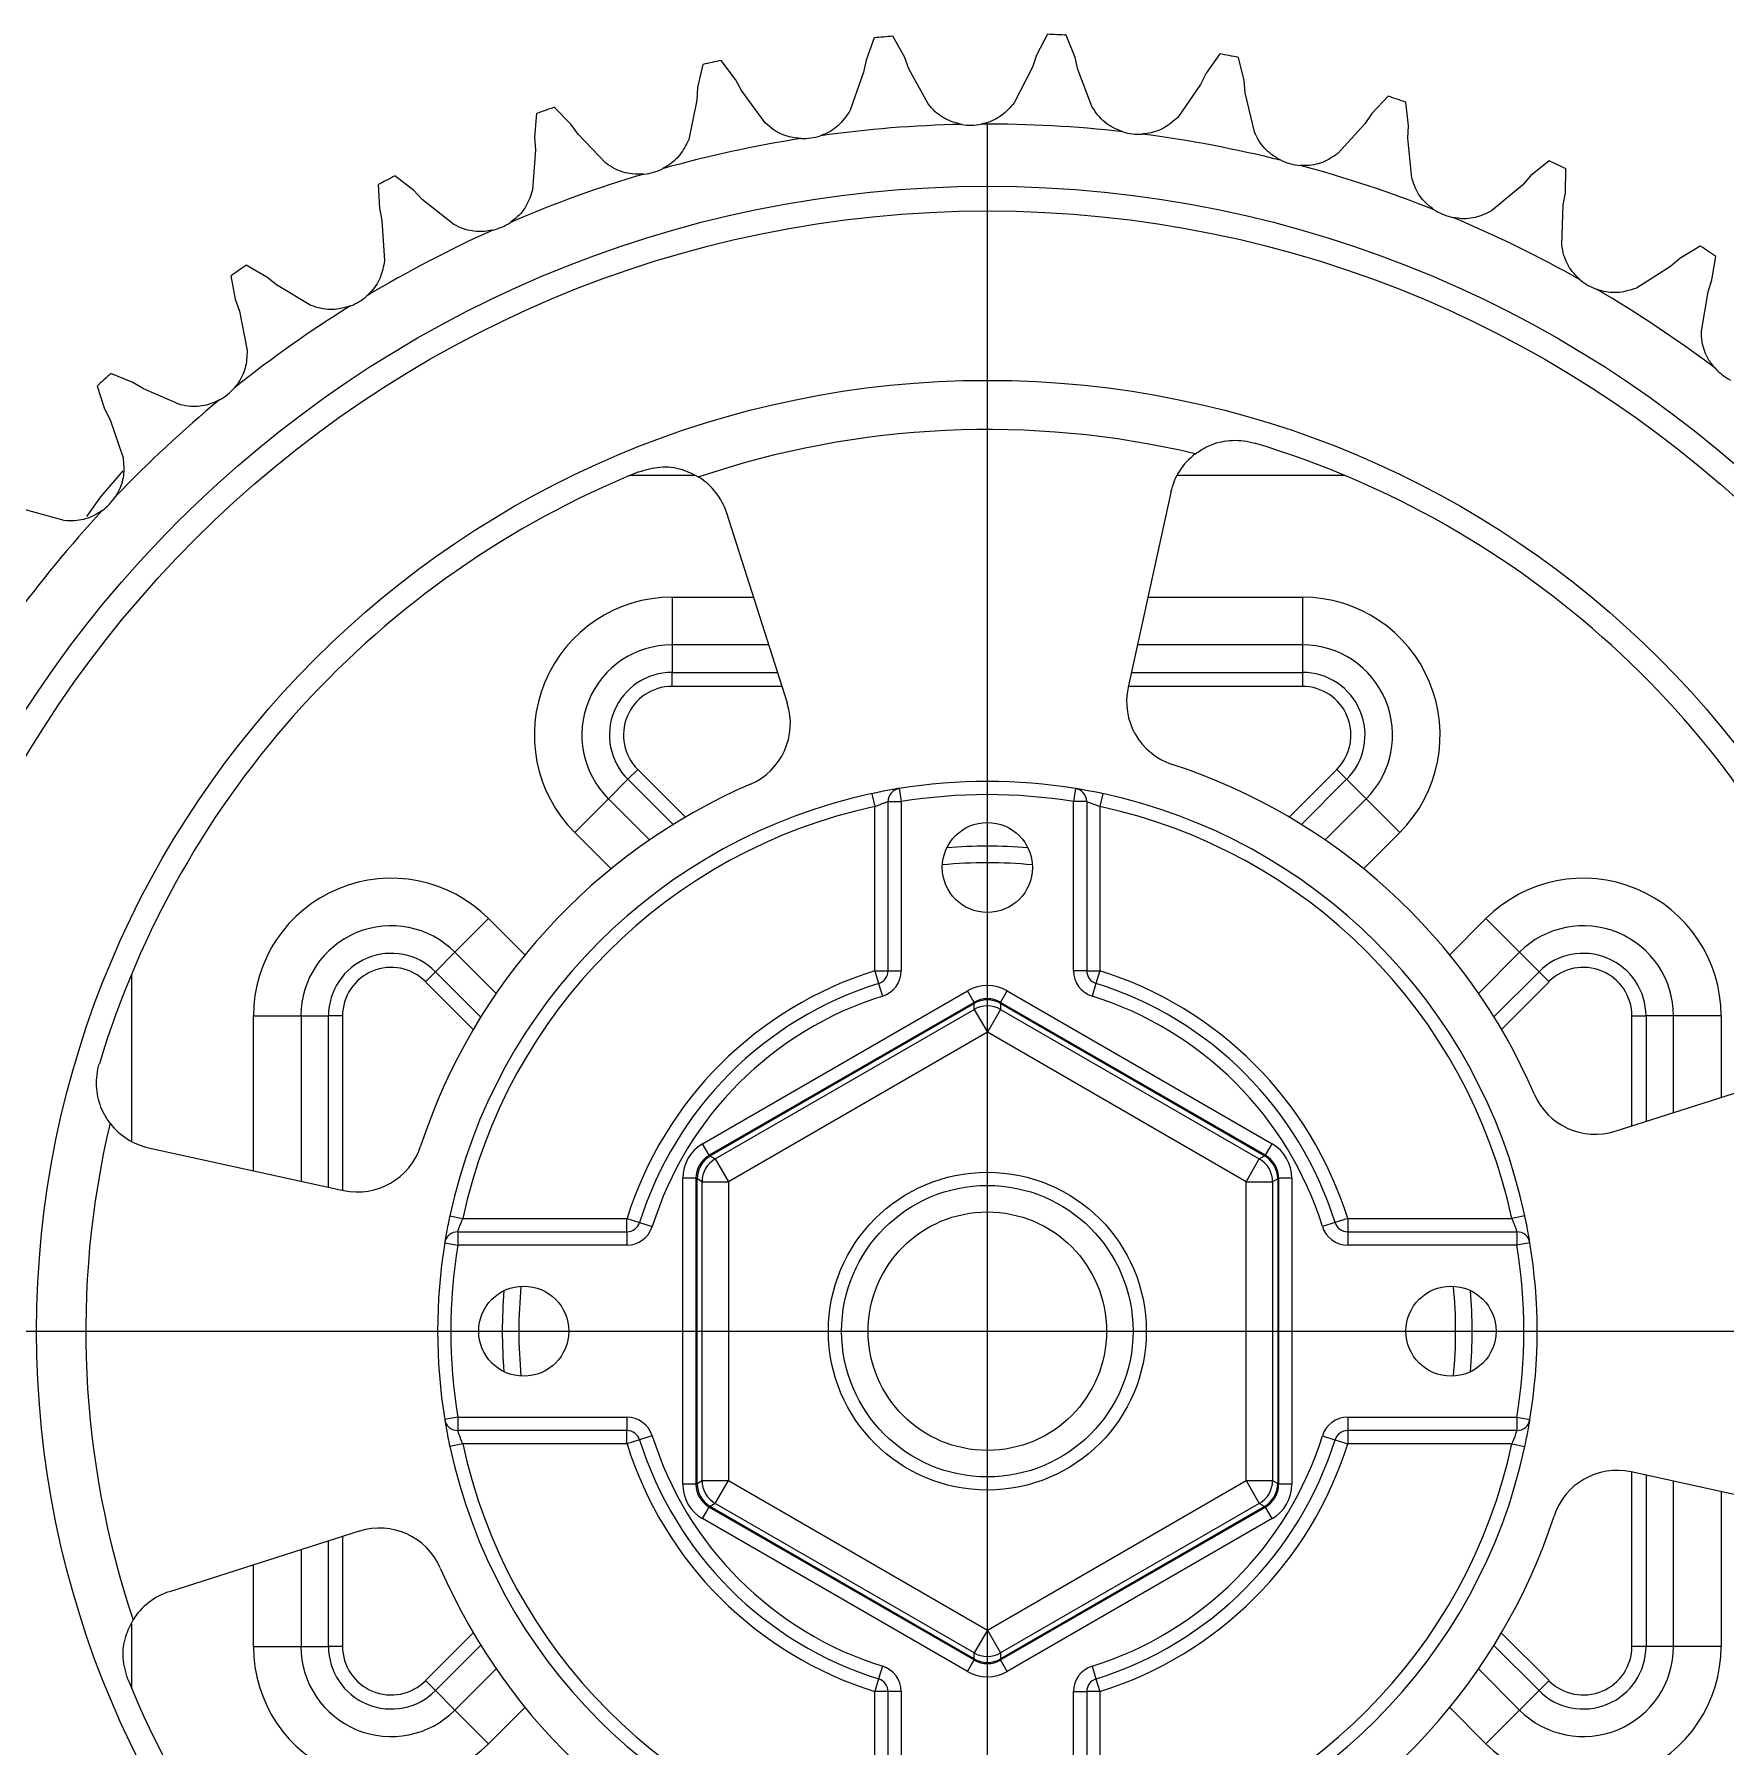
# Model space of a CAD drawing. Header units: millimetres. Extents: x 4754612 to 5801174, y 2368242 to 2777223.
# Drawn here: x 5551765.6 to 5551893.3, y 2415296.5 to 2415425.8 of the extents above; entities that cross this region are included whole.
import ezdxf

# ---------------------------------------------------------------- set-up
doc = ezdxf.new("R2010")
doc.units = ezdxf.units.MM
doc.header["$LTSCALE"] = 1000
for name, color, linetype in [('253', 253, 'Continuous'), ('DOOR', 4, 'Continuous'), ('HAT', 252, 'Continuous')]:
    doc.layers.add(name, color=color, linetype=linetype)

# ---------------------------------------------------------------- blocks, each defined once
blk = doc.blocks.new('방화셔터 기본')
at = {"layer": '253', "linetype": 'Continuous'}
for p, q in [((5542064.07, 8102167.53), (5542063.45, 8102165.85)), ((5542066.36, 8102166.08), (5542065.48, 8102167.64)), ((5542077.16, 8102167.79), (5542076.32, 8102166.21)), ((5542079.24, 8102166.05), (5542078.57, 8102167.72)), ((5542066.69, 8102165.19), (5542066.36, 8102166.08)), ((5542076.32, 8102166.21), (5542076.02, 8102165.32)), ((5542079.44, 8102165.13), (5542079.24, 8102166.05)), ((5542090.17, 8102166.31), (5542089.12, 8102164.86)), ((5542091.99, 8102164.31), (5542091.56, 8102166.05)), ((5542051.13, 8102165.52), (5542050.74, 8102163.77)), ((5542053.6, 8102164.39), (5542052.52, 8102165.82)), ((5542063.27, 8102164.92), (5542062.26, 8102162.06)), ((5542063.45, 8102165.85), (5542063.27, 8102164.92)), ((5542068.14, 8102162.53), (5542066.69, 8102165.19)), ((5542076.02, 8102165.32), (5542074.64, 8102162.62)), ((5542080.53, 8102162.3), (5542079.44, 8102165.13)), ((5542089.12, 8102164.86), (5542088.7, 8102164.01)), ((5542050.74, 8102163.77), (5542050.69, 8102162.83)), ((5542054.04, 8102163.56), (5542053.6, 8102164.39)), ((5542055.83, 8102161.11), (5542054.04, 8102163.56)), ((5542088.7, 8102164.01), (5542086.98, 8102161.52)), ((5542092.07, 8102163.37), (5542091.99, 8102164.31)), ((5542092.77, 8102160.42), (5542092.07, 8102163.37)), ((5542041.17, 8102161.01), (5542039.91, 8102162.29)), ((5542050.69, 8102162.83), (5542050.07, 8102159.86)), ((5542102.86, 8102163.11), (5542101.63, 8102161.81)), ((5542104.4, 8102160.88), (5542104.2, 8102162.67)), ((5542038.58, 8102161.8), (5542038.43, 8102160.02)), ((5542041.72, 8102160.24), (5542041.17, 8102161.01)), ((5542101.1, 8102161.03), (5542099.06, 8102158.79)), ((5542101.63, 8102161.81), (5542101.1, 8102161.03)), ((5542104.36, 8102159.94), (5542104.4, 8102160.88)), ((5542038.43, 8102160.02), (5542038.5, 8102159.08)), ((5542043.82, 8102158.06), (5542041.72, 8102160.24)), ((5542104.66, 8102156.93), (5542104.36, 8102159.94)), ((5542038.5, 8102159.08), (5542038.28, 8102156.05)), ((5542115.01, 8102158.25), (5542113.62, 8102157.12)), ((5542029.31, 8102156.01), (5542027.89, 8102157.1)), ((5542113.62, 8102157.12), (5542113, 8102156.41)), ((5542116.25, 8102155.83), (5542116.29, 8102157.63)), ((5542026.63, 8102156.45), (5542026.72, 8102154.66)), ((5542029.95, 8102155.32), (5542029.31, 8102156.01)), ((5542113, 8102156.41), (5542110.67, 8102154.47)), ((5542116.08, 8102154.91), (5542116.25, 8102155.83)), ((5542026.72, 8102154.66), (5542026.91, 8102153.74)), ((5542032.33, 8102153.44), (5542029.95, 8102155.32)), ((5542115.97, 8102151.88), (5542116.08, 8102154.91)), ((5542026.91, 8102153.74), (5542027.1, 8102150.71)), ((5542126.41, 8102151.81), (5542124.88, 8102150.87)), ((5542124.88, 8102150.87), (5542124.17, 8102150.26)), ((5542127.31, 8102149.25), (5542127.59, 8102151.02)), ((5542015.51, 8102149.55), (5542015.83, 8102147.79)), ((5542018.22, 8102149.47), (5542016.67, 8102150.37)), ((5542018.95, 8102148.88), (5542018.22, 8102149.47)), ((5542124.17, 8102150.26), (5542121.6, 8102148.64)), ((5542127.02, 8102148.35), (5542127.31, 8102149.25)), ((5542021.55, 8102147.33), (5542018.95, 8102148.88)), ((5542126.51, 8102145.37), (5542127.02, 8102148.35)), ((5542015.83, 8102147.79), (5542016.15, 8102146.9)), ((5542016.15, 8102146.9), (5542016.74, 8102143.92)), ((5542008.1, 8102141.51), (5542006.44, 8102142.19)), ((5542008.9, 8102141.02), (5542008.1, 8102141.51)), ((5542005.4, 8102141.23), (5542005.96, 8102139.52)), ((5542011.69, 8102139.83), (5542008.9, 8102141.02)), ((5542005.96, 8102139.52), (5542006.39, 8102138.68)), ((5542006.39, 8102138.68), (5542007.37, 8102135.82)), ((5542050.53, 8102134.5), (5542045.65, 8102134.5)), ((5542099.56, 8102134.5), (5542086.92, 8102134.5)), ((5542086.45, 8102133.21), (5542083.23, 8102118.5)), ((5542002.91, 8102131.09), (5541999.99, 8102131.89)), ((5542057.51, 8102117.3), (5542052.94, 8102131.65)), ((5542048.81, 8102125.3), (5542048.81, 8102121.7)), ((5542048.81, 8102125.3), (5542054.96, 8102125.3)), ((5542084.72, 8102125.3), (5542096.39, 8102125.3)), ((5542096.39, 8102125.3), (5542096.39, 8102121.7)), ((5542048.81, 8102121.7), (5542048.81, 8102119.63)), ((5542056.1, 8102121.7), (5542048.81, 8102121.7)), ((5542096.39, 8102121.7), (5542083.93, 8102121.7)), ((5542096.39, 8102121.7), (5542096.39, 8102119.63)), ((5542048.81, 8102118.57), (5542048.81, 8102119.63)), ((5542048.81, 8102119.63), (5542056.77, 8102119.63)), ((5542083.48, 8102119.63), (5542096.39, 8102119.63)), ((5542096.39, 8102119.63), (5542096.39, 8102118.57)), ((5542057.1, 8102118.57), (5542048.81, 8102118.57)), ((5542096.39, 8102118.57), (5542083.25, 8102118.57)), ((5542046.22, 8102112.3), (5542045.47, 8102111.56)), ((5542046.22, 8102112.3), (5542049.82, 8102108.7)), ((5542095.39, 8102108.71), (5542098.98, 8102112.3)), ((5542099.73, 8102111.56), (5542098.98, 8102112.3)), ((5542044, 8102110.09), (5542045.47, 8102111.56)), ((5542048.89, 8102108.14), (5542045.47, 8102111.56)), ((5542063.9, 8102110.47), (5542064.11, 8102109.5)), ((5542065.95, 8102110.86), (5542066.11, 8102109.87)), ((5542079.27, 8102110.86), (5542079.11, 8102109.87)), ((5542081.32, 8102110.47), (5542081.11, 8102109.5)), ((5542099.73, 8102111.56), (5542096.32, 8102108.14)), ((5542101.2, 8102110.09), (5542099.73, 8102111.56)), ((5542041.46, 8102107.55), (5542044, 8102110.09)), ((5542044, 8102110.09), (5542047.11, 8102106.98)), ((5542064.11, 8102097.1), (5542064.11, 8102109.5)), ((5542065.11, 8102109.87), (5542066.11, 8102109.87)), ((5542065.11, 8102097.1), (5542065.11, 8102109.87)), ((5542066.11, 8102109.87), (5542066.11, 8102097.1)), ((5542080.11, 8102109.87), (5542079.11, 8102109.87)), ((5542079.11, 8102097.1), (5542079.11, 8102109.87)), ((5542080.11, 8102109.87), (5542080.11, 8102097.1)), ((5542081.11, 8102109.5), (5542081.11, 8102097.1)), ((5542098.1, 8102106.98), (5542101.2, 8102110.09)), ((5542101.2, 8102110.09), (5542103.74, 8102107.55)), ((5542044.2, 8102104.8), (5542041.46, 8102107.55)), ((5542103.74, 8102107.55), (5542101, 8102104.81)), ((5542034.95, 8102101.04), (5542032.41, 8102098.5)), ((5542034.95, 8102101.04), (5542037.7, 8102098.3)), ((5542107.51, 8102098.3), (5542110.25, 8102101.04)), ((5542110.25, 8102101.04), (5542112.79, 8102098.5)), ((5542032.41, 8102098.5), (5542030.94, 8102097.03)), ((5542035.52, 8102095.39), (5542032.41, 8102098.5)), ((5542112.79, 8102098.5), (5542109.69, 8102095.39)), ((5542112.79, 8102098.5), (5542114.26, 8102097.03)), ((5542008, 8102096.84), (5542008, 8102084.22)), ((5542030.94, 8102097.03), (5542030.2, 8102096.28)), ((5542033.8, 8102092.68), (5542030.2, 8102096.28)), ((5542030.94, 8102097.03), (5542034.36, 8102093.61)), ((5542064.11, 8102097.1), (5542065.11, 8102097.1)), ((5542064.11, 8102097.1), (5542064.4, 8102096.15)), ((5542065.11, 8102097.1), (5542066.11, 8102097.1)), ((5542080.11, 8102097.1), (5542079.11, 8102097.1)), ((5542080.11, 8102097.1), (5542081.11, 8102097.1)), ((5542081.11, 8102097.1), (5542080.81, 8102096.15)), ((5542110.85, 8102093.62), (5542114.26, 8102097.03)), ((5542115.01, 8102096.28), (5542111.41, 8102092.68)), ((5542115.01, 8102096.28), (5542114.26, 8102097.03)), ((5542051.11, 8102084.04), (5542071.11, 8102095.59)), ((5542064.4, 8102096.15), (5542064.7, 8102095.19)), ((5542071.61, 8102094.72), (5542071.11, 8102095.59)), ((5542073.61, 8102094.72), (5542074.11, 8102095.59)), ((5542074.11, 8102095.59), (5542094.1, 8102084.04)), ((5542080.81, 8102096.15), (5542080.51, 8102095.19)), ((5542017.2, 8102093.69), (5542020.8, 8102093.69)), ((5542017.2, 8102082.01), (5542017.2, 8102093.69)), ((5542020.8, 8102093.69), (5542022.88, 8102093.69)), ((5542020.8, 8102093.69), (5542020.8, 8102081.23)), ((5542023.93, 8102093.69), (5542022.88, 8102093.69)), ((5542022.88, 8102080.77), (5542022.88, 8102093.69)), ((5542023.93, 8102093.69), (5542023.93, 8102080.54)), ((5542071.61, 8102094.72), (5542051.61, 8102083.18)), ((5542051.69, 8102083.13), (5542071.61, 8102094.63)), ((5542052.07, 8102082.91), (5542071.61, 8102094.19)), ((5542071.61, 8102094.63), (5542071.61, 8102094.72)), ((5542071.61, 8102094.19), (5542071.61, 8102094.63)), ((5542071.61, 8102094.19), (5542072.61, 8102092.46)), ((5542073.61, 8102094.19), (5542072.61, 8102092.46)), ((5542073.61, 8102094.72), (5542073.61, 8102094.63)), ((5542093.6, 8102083.18), (5542073.61, 8102094.72)), ((5542073.61, 8102094.63), (5542073.61, 8102094.19)), ((5542073.61, 8102094.63), (5542093.53, 8102083.13)), ((5542073.61, 8102094.19), (5542093.14, 8102082.91)), ((5542121.27, 8102093.69), (5542122.33, 8102093.69)), ((5542121.27, 8102085.4), (5542121.27, 8102093.69)), ((5542124.41, 8102093.69), (5542122.33, 8102093.69)), ((5542122.33, 8102093.69), (5542122.33, 8102085.74)), ((5542128, 8102093.69), (5542124.41, 8102093.69)), ((5542124.41, 8102086.4), (5542124.41, 8102093.69)), ((5542128, 8102093.69), (5542128, 8102087.54)), ((5542072.61, 8102092.46), (5542053.07, 8102081.18)), ((5542092.14, 8102081.18), (5542072.61, 8102092.46)), ((5542120.01, 8102085), (5542134.36, 8102089.57)), ((5542009.29, 8102083.74), (5542024, 8102080.52)), ((5542051.61, 8102083.18), (5542051.11, 8102084.04)), ((5542093.6, 8102083.18), (5542094.1, 8102084.04)), ((5542051.61, 8102083.18), (5542051.69, 8102083.13)), ((5542051.69, 8102083.13), (5542052.07, 8102082.91)), ((5542052.07, 8102082.91), (5542053.07, 8102081.18)), ((5542092.14, 8102081.18), (5542093.14, 8102082.91)), ((5542093.14, 8102082.91), (5542093.53, 8102083.13)), ((5542093.53, 8102083.13), (5542093.6, 8102083.18)), ((5542049.61, 8102058.35), (5542049.61, 8102081.45)), ((5542050.61, 8102081.45), (5542049.61, 8102081.45)), ((5542050.7, 8102081.39), (5542050.61, 8102081.45)), ((5542050.61, 8102081.45), (5542050.61, 8102058.35)), ((5542051.07, 8102081.18), (5542050.7, 8102081.39)), ((5542050.7, 8102058.4), (5542050.7, 8102081.39)), ((5542051.07, 8102081.18), (5542053.07, 8102081.18)), ((5542051.07, 8102058.62), (5542051.07, 8102081.18)), ((5542053.07, 8102081.18), (5542053.07, 8102058.62)), ((5542092.14, 8102058.62), (5542092.14, 8102081.18)), ((5542092.14, 8102081.18), (5542094.14, 8102081.18)), ((5542094.53, 8102081.4), (5542094.14, 8102081.18)), ((5542094.14, 8102081.18), (5542094.14, 8102058.62)), ((5542094.6, 8102081.45), (5542094.53, 8102081.4)), ((5542094.53, 8102081.4), (5542094.53, 8102058.4)), ((5542094.6, 8102058.35), (5542094.6, 8102081.45)), ((5542095.6, 8102081.45), (5542094.6, 8102081.45)), ((5542095.6, 8102081.45), (5542095.6, 8102058.35)), ((5542032.03, 8102078.61), (5542033.01, 8102078.4)), ((5542033.01, 8102078.4), (5542045.4, 8102078.4)), ((5542045.4, 8102077.4), (5542045.4, 8102078.4)), ((5542045.4, 8102078.4), (5542046.36, 8102078.1)), ((5542046.36, 8102078.1), (5542047.31, 8102077.8)), ((5542098.85, 8102078.1), (5542097.9, 8102077.8)), ((5542099.81, 8102078.4), (5542098.85, 8102078.1)), ((5542099.81, 8102078.4), (5542112.2, 8102078.4)), ((5542099.81, 8102078.4), (5542099.81, 8102077.4)), ((5542113.18, 8102078.61), (5542112.2, 8102078.4)), ((5542032.63, 8102077.4), (5542032.63, 8102076.4)), ((5542032.63, 8102077.4), (5542045.4, 8102077.4)), ((5542045.4, 8102077.4), (5542045.4, 8102076.4)), ((5542099.81, 8102077.4), (5542099.81, 8102076.4)), ((5542099.81, 8102077.4), (5542112.58, 8102077.4)), ((5542112.58, 8102077.4), (5542112.58, 8102076.4)), ((5542031.64, 8102076.56), (5542032.63, 8102076.4)), ((5542045.4, 8102076.4), (5542032.63, 8102076.4)), ((5542112.58, 8102076.4), (5542099.81, 8102076.4)), ((5542113.57, 8102076.56), (5542112.58, 8102076.4)), ((5542032.63, 8102063.4), (5542031.64, 8102063.24)), ((5542032.63, 8102063.4), (5542032.63, 8102062.4)), ((5542032.63, 8102063.4), (5542045.4, 8102063.4)), ((5542045.4, 8102063.4), (5542045.4, 8102062.4)), ((5542099.81, 8102063.4), (5542112.58, 8102063.4)), ((5542099.81, 8102063.4), (5542099.81, 8102062.4)), ((5542112.58, 8102063.4), (5542113.57, 8102063.24)), ((5542112.58, 8102063.4), (5542112.58, 8102062.4)), ((5542033.01, 8102061.4), (5542032.03, 8102061.19)), ((5542045.4, 8102062.4), (5542032.63, 8102062.4)), ((5542045.4, 8102061.4), (5542033.01, 8102061.4)), ((5542045.4, 8102061.4), (5542045.4, 8102062.4)), ((5542046.36, 8102061.7), (5542045.4, 8102061.4)), ((5542047.31, 8102062), (5542046.36, 8102061.7)), ((5542097.9, 8102062), (5542098.85, 8102061.7)), ((5542098.85, 8102061.7), (5542099.81, 8102061.4)), ((5542112.58, 8102062.4), (5542099.81, 8102062.4)), ((5542099.81, 8102062.4), (5542099.81, 8102061.4)), ((5542112.2, 8102061.4), (5542099.81, 8102061.4)), ((5542112.2, 8102061.4), (5542113.18, 8102061.19)), ((5542135.92, 8102056.06), (5542121.21, 8102059.27)), ((5542121.27, 8102046.11), (5542121.27, 8102059.26)), ((5542122.33, 8102059.03), (5542122.33, 8102046.11)), ((5542050.61, 8102058.35), (5542049.61, 8102058.35)), ((5542050.61, 8102058.35), (5542050.7, 8102058.4)), ((5542050.7, 8102058.4), (5542051.07, 8102058.62)), ((5542051.07, 8102058.62), (5542053.07, 8102058.62)), ((5542052.07, 8102056.89), (5542053.07, 8102058.62)), ((5542053.07, 8102058.62), (5542072.61, 8102047.34)), ((5542072.61, 8102047.34), (5542092.14, 8102058.62)), ((5542092.14, 8102058.62), (5542094.14, 8102058.62)), ((5542092.14, 8102058.62), (5542093.14, 8102056.89)), ((5542094.14, 8102058.62), (5542094.53, 8102058.4)), ((5542094.53, 8102058.4), (5542094.6, 8102058.35)), ((5542095.6, 8102058.35), (5542094.6, 8102058.35)), ((5542124.41, 8102046.11), (5542124.41, 8102058.57)), ((5542128, 8102057.79), (5542128, 8102046.11)), ((5542051.11, 8102055.76), (5542051.61, 8102056.62)), ((5542051.69, 8102056.67), (5542051.61, 8102056.62)), ((5542051.61, 8102056.62), (5542071.61, 8102045.08)), ((5542052.07, 8102056.89), (5542051.69, 8102056.67)), ((5542071.61, 8102045.17), (5542051.69, 8102056.67)), ((5542071.61, 8102045.61), (5542052.07, 8102056.89)), ((5542093.14, 8102056.89), (5542073.61, 8102045.61)), ((5542093.53, 8102056.66), (5542073.61, 8102045.17)), ((5542073.61, 8102045.08), (5542093.6, 8102056.62)), ((5542093.53, 8102056.66), (5542093.14, 8102056.89)), ((5542093.6, 8102056.62), (5542093.53, 8102056.66)), ((5542094.1, 8102055.76), (5542093.6, 8102056.62)), ((5542025.2, 8102054.8), (5542010.86, 8102050.23)), ((5542071.11, 8102044.21), (5542051.11, 8102055.76)), ((5542094.1, 8102055.76), (5542074.11, 8102044.21)), ((5542022.88, 8102046.11), (5542022.88, 8102054.06)), ((5542023.93, 8102054.4), (5542023.93, 8102046.11)), ((5542017.2, 8102046.11), (5542017.2, 8102052.25)), ((5542020.8, 8102053.4), (5542020.8, 8102046.11)), ((5542008, 8102047.82), (5542008, 8102042.95)), ((5542030.2, 8102043.52), (5542033.8, 8102047.12)), ((5542072.61, 8102047.34), (5542071.61, 8102045.61)), ((5542072.61, 8102047.34), (5542073.61, 8102045.61)), ((5542111.41, 8102047.11), (5542115.01, 8102043.52)), ((5542017.2, 8102046.11), (5542020.8, 8102046.11)), ((5542020.8, 8102046.11), (5542022.88, 8102046.11)), ((5542023.93, 8102046.11), (5542022.88, 8102046.11)), ((5542034.36, 8102046.19), (5542030.94, 8102042.77)), ((5542114.26, 8102042.77), (5542110.85, 8102046.18)), ((5542122.33, 8102046.11), (5542121.27, 8102046.11)), ((5542124.41, 8102046.11), (5542122.33, 8102046.11)), ((5542128, 8102046.11), (5542124.41, 8102046.11)), ((5542064.7, 8102044.61), (5542064.4, 8102043.65)), ((5542071.11, 8102044.21), (5542071.61, 8102045.08)), ((5542071.61, 8102045.17), (5542071.61, 8102045.61)), ((5542071.61, 8102045.08), (5542071.61, 8102045.17)), ((5542073.61, 8102045.61), (5542073.61, 8102045.17)), ((5542073.61, 8102045.17), (5542073.61, 8102045.08)), ((5542074.11, 8102044.21), (5542073.61, 8102045.08)), ((5542080.51, 8102044.61), (5542080.81, 8102043.65)), ((5542030.94, 8102042.77), (5542030.2, 8102043.52)), ((5542032.41, 8102041.3), (5542035.52, 8102044.41)), ((5542064.4, 8102043.65), (5542064.11, 8102042.7)), ((5542080.81, 8102043.65), (5542081.11, 8102042.7)), ((5542109.69, 8102044.4), (5542112.79, 8102041.3)), ((5542114.26, 8102042.77), (5542115.01, 8102043.52)), ((5542032.41, 8102041.3), (5542030.94, 8102042.77)), ((5542064.11, 8102030.3), (5542064.11, 8102042.7)), ((5542065.11, 8102042.7), (5542064.11, 8102042.7)), ((5542066.11, 8102042.7), (5542065.11, 8102042.7)), ((5542065.11, 8102029.92), (5542065.11, 8102042.7)), ((5542066.11, 8102042.7), (5542066.11, 8102029.92)), ((5542079.11, 8102029.92), (5542079.11, 8102042.7)), ((5542079.11, 8102042.7), (5542080.11, 8102042.7)), ((5542080.11, 8102042.7), (5542080.11, 8102029.92)), ((5542081.11, 8102042.7), (5542080.11, 8102042.7)), ((5542081.11, 8102042.7), (5542081.11, 8102030.3)), ((5542112.79, 8102041.3), (5542114.26, 8102042.77)), ((5542032.41, 8102041.3), (5542034.95, 8102038.76)), ((5542037.7, 8102041.5), (5542034.95, 8102038.76)), ((5542110.25, 8102038.76), (5542107.51, 8102041.5)), ((5542112.79, 8102041.3), (5542110.25, 8102038.76))]:
    blk.add_line(p, q, dxfattribs=at)
at = {"layer": '253', "lineweight": 18}
for p, q in [((5542072.61, 8101978.79), (5542072.61, 8102161.01)), ((5541981.5, 8102069.9), (5542356.9, 8102069.9))]:
    blk.add_line(p, q, dxfattribs=at)
at = {"layer": '253', "linetype": 'Continuous', "flags": 128}
blk.add_lwpolyline([(5542004.63, 8102131.39), (5542005.68, 8102132.88), (5542007.37, 8102134.83)], dxfattribs=at)
at = {"layer": '253', "linetype": 'Continuous'}
for centre, radius in [((5542072.61, 8102069.9), 86.42), ((5542072.61, 8102069.9), 84.56), ((5542072.61, 8102104.9), 3.4), ((5542072.61, 8102069.9), 12), ((5542072.61, 8102069.9), 11), ((5542072.61, 8102069.9), 9), ((5542037.61, 8102069.9), 3.4), ((5542107.61, 8102069.9), 3.4)]:
    blk.add_circle(centre, radius, dxfattribs=at)
at = {"layer": '253'}
blk.add_circle((5542072.61, 8102069.9), 71.77, dxfattribs=at)
at = {"layer": '253', "linetype": 'Continuous'}
for centre, radius, start, end in [((5542072.61, 8102069.9), 98, 94.1685, 94.9971), ((5542072.61, 8102069.9), 98, 86.509, 87.3376), ((5542072.61, 8102069.9), 98, 78.8494, 79.678), ((5542072.61, 8102069.9), 98, 101.8281, 102.6567), ((5542072.61, 8102069.9), 98, 109.4877, 110.3163), ((5542072.61, 8102069.9), 98, 71.1898, 72.0184), ((5542072.61, 8102069.9), 91.11, 91.2128, 97.9529), ((5542071.36, 8102164.96), 4.03, 260.3009, 281.2052), ((5542072.61, 8102069.9), 91.11, 83.5532, 90.2933), ((5542072.61, 8102069.9), 91.11, 98.8724, 105.6125), ((5542058.7, 8102163.95), 4.03, 267.9605, 288.8647), ((5542084.04, 8102164.28), 4.03, 252.6414, 273.5456), ((5542072.61, 8102069.9), 91.11, 75.8936, 82.6337), ((5542096.52, 8102161.91), 4.03, 244.9818, 265.886), ((5542072.61, 8102069.9), 98, 63.5302, 64.3588), ((5542072.61, 8102069.9), 98, 117.1473, 117.9759), ((5542072.61, 8102069.9), 91.11, 106.5319, 113.272), ((5542046.29, 8102161.25), 4.03, 275.6201, 296.5243), ((5542072.61, 8102069.9), 91.11, 68.2341, 74.9742), ((5542108.57, 8102157.91), 4.03, 237.3222, 258.2264), ((5542034.34, 8102156.93), 4.03, 283.2797, 304.1839), ((5542072.61, 8102069.9), 91.11, 60.5745, 67.3146), ((5542072.61, 8102069.9), 91.11, 114.1915, 120.9316), ((5542072.61, 8102069.9), 98, 55.8707, 56.6993), ((5542072.61, 8102069.9), 98, 124.8068, 125.6354), ((5542119.98, 8102152.33), 4.03, 229.6626, 250.5669), ((5542023.09, 8102151.05), 4.03, 290.9392, 311.8435), ((5542072.61, 8102069.9), 91.11, 52.9149, 59.655), ((5542072.61, 8102069.9), 91.11, 121.8511, 128.5912), ((5542072.61, 8102069.9), 98, 132.4664, 133.295), ((5542130.54, 8102145.28), 4.03, 222.0031, 242.9073), ((5542072.61, 8102069.9), 91.11, 129.5107, 136.2508), ((5542012.71, 8102143.73), 4.03, 298.5988, 319.503), ((5542072.61, 8102069.9), 68.06, 76.6659, 108.67), ((5542072.61, 8102069.9), 70, 22.0797, 73.2562), ((5542091.33, 8102132.14), 5, 127.3065, 167.668), ((5542072.61, 8102069.9), 70, 112.0797, 163.2562), ((5542048.17, 8102130.13), 5, 17.668, 58.0294), ((5542003.4, 8102135.09), 4.03, 306.2584, 327.1626), ((5542072.61, 8102069.9), 91.11, 137.1702, 143.9103), ((5542048.81, 8102114.9), 10.4, 90, 225), ((5542096.39, 8102114.9), 10.4, 315, 90), ((5542048.81, 8102114.9), 6.81, 90, 225), ((5542096.39, 8102114.9), 6.81, 315, 90), ((5542048.81, 8102114.9), 4.73, 90, 225), ((5542096.39, 8102114.9), 4.73, 315, 90), ((5542048.81, 8102114.9), 3.67, 90, 225), ((5542088.12, 8102117.43), 5, 167.668, 251.9288), ((5542096.39, 8102114.9), 3.67, 315, 90), ((5542052.74, 8102115.78), 5, 293.4071, 17.668), ((5542072.61, 8102069.9), 45, 23.4071, 71.9288), ((5542072.61, 8102069.9), 45, 113.4071, 161.9288), ((5542072.61, 8102069.9), 41.5, 102.1151, 167.8849), ((5542066.11, 8102109.87), 1, 99.2356, 180), ((5542072.61, 8102069.9), 41.5, 80.7644, 99.2356), ((5542072.61, 8102069.9), 40.5, 80.7644, 99.2356), ((5542079.11, 8102109.87), 1, 0, 80.7644), ((5542072.61, 8102069.9), 41.5, 12.1151, 77.8849), ((5542072.61, 8102069.9), 40.5, 102.1151, 167.8849), ((5542072.61, 8102069.9), 40.5, 12.1151, 77.8849), ((5542072.6, 8102069.9), 36.61, 85.1969, 94.7905), ((5542072.6, 8102069.9), 35.36, 84.4847, 95.5028), ((5542027.6, 8102093.69), 10.4, 45, 180), ((5542117.6, 8102093.69), 10.4, 0, 135), ((5542027.6, 8102093.69), 6.81, 45, 180), ((5542117.6, 8102093.69), 6.81, 0, 135), ((5542027.6, 8102093.69), 4.73, 45, 180), ((5542117.6, 8102093.69), 4.73, 0, 135), ((5542027.6, 8102093.69), 3.67, 45, 180), ((5542072.61, 8102069.9), 28.5, 107.3523, 162.6477), ((5542064.11, 8102097.1), 1, 287.3523, 0), ((5542064.11, 8102097.1), 2, 287.3523, 0), ((5542081.11, 8102097.1), 2, 180, 252.6477), ((5542081.11, 8102097.1), 1, 180, 252.6477), ((5542072.61, 8102069.9), 28.5, 17.3523, 72.6477), ((5542117.6, 8102093.69), 3.67, 0, 135), ((5542072.61, 8102069.9), 27.5, 107.3523, 162.6477), ((5542072.61, 8102069.9), 26.5, 107.3523, 162.6477), ((5542072.61, 8102069.9), 26.5, 17.3523, 72.6477), ((5542072.61, 8102069.9), 27.5, 17.3523, 72.6477), ((5542072.61, 8102092.45), 2, 60.0107, 119.9893), ((5542118.49, 8102089.76), 5, 203.4071, 287.668), ((5542072.61, 8102069.9), 68.06, 166.6659, 198.67), ((5542010.36, 8102088.63), 5, 217.3065, 257.668), ((5542025.07, 8102085.41), 5, 257.668, 341.9288), ((5542053.07, 8102081.18), 2, 120.0107, 179.9893), ((5542092.14, 8102081.18), 2, 0.0107, 59.9893), ((5542045.4, 8102078.4), 1, 270, 342.6477), ((5542099.81, 8102078.4), 1, 197.3523, 270), ((5542032.63, 8102076.4), 1, 90, 170.7644), ((5542045.4, 8102078.4), 2, 270, 342.6477), ((5542099.81, 8102078.4), 2, 197.3523, 270), ((5542112.58, 8102076.4), 1, 9.2356, 90), ((5542072.61, 8102069.9), 41.5, 170.7644, 189.2356), ((5542072.61, 8102069.9), 40.5, 170.7644, 189.2356), ((5542072.61, 8102069.9), 40.5, 350.7644, 9.2356), ((5542072.61, 8102069.9), 41.5, 350.7644, 9.2356), ((5542072.6, 8102069.9), 36.61, 175.2062, 184.7938), ((5542072.6, 8102069.9), 35.36, 174.4913, 185.5087), ((5542072.6, 8102069.9), 35.36, 354.4906, 5.5094), ((5542072.6, 8102069.9), 36.61, 355.2001, 4.7999), ((5542032.63, 8102063.4), 1, 189.2356, 270), ((5542045.4, 8102061.4), 2, 17.3523, 90), ((5542099.81, 8102061.4), 2, 90, 162.6477), ((5542112.58, 8102063.4), 1, 270, 350.7644), ((5542072.61, 8102069.9), 40.5, 192.1151, 257.8849), ((5542045.4, 8102061.4), 1, 17.3523, 90), ((5542072.61, 8102069.9), 28.5, 197.3523, 252.6477), ((5542072.61, 8102069.9), 27.5, 197.3523, 252.6477), ((5542072.61, 8102069.9), 26.5, 197.3523, 252.6477), ((5542072.61, 8102069.9), 26.5, 287.3523, 342.6477), ((5542072.61, 8102069.9), 27.5, 287.3523, 342.6477), ((5542072.61, 8102069.9), 28.5, 287.3523, 342.6477), ((5542072.61, 8102069.9), 40.5, 282.1151, 347.8849), ((5542099.81, 8102061.4), 1, 90, 162.6477), ((5542072.61, 8102069.9), 41.5, 192.1151, 257.8849), ((5542072.61, 8102069.9), 41.5, 282.1151, 347.8849), ((5542120.14, 8102054.39), 5, 77.668, 161.9288), ((5542053.07, 8102058.62), 2, 180.0107, 239.9893), ((5542092.14, 8102058.62), 2, 300.0107, 359.9893), ((5542026.72, 8102050.04), 5, 23.4071, 107.668), ((5542072.61, 8102069.9), 45, 293.4071, 341.9288), ((5542072.61, 8102069.9), 45, 203.4071, 251.9288), ((5542012.37, 8102045.47), 5, 107.668, 148.0294), ((5542072.61, 8102069.9), 70, 292.0797, 343.2562), ((5542027.6, 8102046.11), 10.4, 180, 315), ((5542027.6, 8102046.11), 6.81, 180, 315), ((5542027.6, 8102046.11), 4.73, 180, 315), ((5542027.6, 8102046.11), 3.67, 180, 315), ((5542117.6, 8102046.11), 10.4, 225, 0), ((5542117.6, 8102046.11), 6.81, 225, 0), ((5542117.6, 8102046.11), 4.73, 225, 0), ((5542117.6, 8102046.11), 3.67, 225, 0), ((5542064.11, 8102042.7), 2, 0, 72.6477), ((5542072.61, 8102047.34), 2, 240.0107, 299.9893), ((5542081.11, 8102042.7), 2, 107.3523, 180), ((5542072.61, 8102069.9), 70, 202.0797, 253.2562), ((5542064.11, 8102042.7), 1, 0, 72.6477), ((5542081.11, 8102042.7), 1, 107.3523, 180)]:
    blk.add_arc(centre, radius, start, end, dxfattribs=at)
for centre, major_axis, ratio, start_param, end_param in [((5542072.61, 8102092.99), (0, -3), 0.999797, 2.618082, 3.665103), ((5542072.61, 8102092.99), (0, 2), 0.999594, 5.759674, 6.806696), ((5542072.61, 8102092.9), (1, 1.73), 0.999594, 0.000198, 1.04722), ((5542052.61, 8102081.44), (2.6, -1.5), 0.999797, 2.618082, 3.665103), ((5542092.6, 8102081.44), (-2.6, -1.5), 0.999797, 2.618082, 3.665103), ((5542052.61, 8102081.44), (1.73, -1), 0.999594, 2.618082, 3.665103), ((5542052.7, 8102081.39), (0, 2), 0.999797, 0.523775, 1.570796), ((5542092.53, 8102081.4), (1.87, 0.7), 0.999463, 5.926461, 6.973483), ((5542092.6, 8102081.44), (1.73, 1), 0.999594, 5.759674, 6.806696), ((5542052.61, 8102058.35), (2.6, 1.5), 0.999797, 2.618082, 3.665103), ((5542052.61, 8102058.35), (1.73, 1), 0.999594, 2.618082, 3.665103), ((5542052.7, 8102058.4), (0, 2), 0.999797, 1.570796, 2.617818), ((5542092.53, 8102058.4), (1.87, -0.7), 0.999463, 5.592888, 6.639909), ((5542092.6, 8102058.35), (1.73, -1), 0.999594, 5.759674, 6.806696), ((5542092.6, 8102058.35), (-2.6, 1.5), 0.999797, 2.618082, 3.665103), ((5542072.61, 8102046.9), (-1, 1.73), 0.999594, 2.094373, 3.141395), ((5542072.61, 8102046.81), (0, 2), 0.999594, 2.618082, 3.665103), ((5542072.61, 8102046.81), (0, 3), 0.999797, 2.618082, 3.665103)]:
    blk.add_ellipse(centre, major_axis=major_axis, ratio=ratio, start_param=start_param, end_param=end_param, dxfattribs=at)
for points, knots in [([(5542070.68, 8102160.99), (5542070.39, 8102161.06), (5542069.66, 8102161.23), (5542068.78, 8102161.79), (5542068.31, 8102162.33), (5542068.14, 8102162.53)], [0, 0, 0, 0, 0.2928169, 0.7386141, 1, 1, 1, 1]), ([(5542074.64, 8102162.62), (5542074.34, 8102162.28), (5542073.75, 8102161.6), (5542072.8, 8102161.16), (5542072.25, 8102161.03), (5542072.14, 8102161.01)], [0, 0, 0, 0, 0.441472, 0.882801, 1, 1, 1, 1]), ([(5542082.84, 8102160.43), (5542082.56, 8102160.54), (5542081.86, 8102160.81), (5542081.06, 8102161.48), (5542080.67, 8102162.08), (5542080.53, 8102162.3)], [0, 0, 0, 0, 0.292832, 0.738629, 1, 1, 1, 1]), ([(5542058.55, 8102159.92), (5542058.26, 8102159.95), (5542057.51, 8102160.03), (5542056.56, 8102160.46), (5542056.03, 8102160.94), (5542055.83, 8102161.11)], [0, 0, 0, 0, 0.2928482, 0.7386455, 1, 1, 1, 1]), ([(5542062.26, 8102162.06), (5542062.01, 8102161.69), (5542061.52, 8102160.94), (5542060.64, 8102160.37), (5542060.11, 8102160.17), (5542060, 8102160.13)], [0, 0, 0, 0, 0.441502, 0.882833, 1, 1, 1, 1]), ([(5542086.98, 8102161.52), (5542086.64, 8102161.23), (5542085.96, 8102160.63), (5542084.97, 8102160.32), (5542084.4, 8102160.27), (5542084.29, 8102160.26)], [0, 0, 0, 0, 0.441487, 0.882817, 1, 1, 1, 1]), ([(5542050.07, 8102159.86), (5542049.87, 8102159.46), (5542049.48, 8102158.65), (5542048.69, 8102157.97), (5542048.19, 8102157.7), (5542048.09, 8102157.65)], [0, 0, 0, 0, 0.441507, 0.882838, 1, 1, 1, 1]), ([(5542094.81, 8102158.26), (5542094.55, 8102158.41), (5542093.9, 8102158.77), (5542093.19, 8102159.54), (5542092.88, 8102160.18), (5542092.77, 8102160.42)], [0, 0, 0, 0, 0.2928425, 0.7386398, 1, 1, 1, 1]), ([(5542099.06, 8102158.79), (5542098.69, 8102158.54), (5542097.94, 8102158.04), (5542096.91, 8102157.86), (5542096.34, 8102157.89), (5542096.23, 8102157.89)], [0, 0, 0, 0, 0.441497, 0.882827, 1, 1, 1, 1]), ([(5542046.68, 8102157.24), (5542046.38, 8102157.23), (5542045.64, 8102157.21), (5542044.63, 8102157.51), (5542044.04, 8102157.91), (5542043.82, 8102158.06)], [0, 0, 0, 0, 0.2928533, 0.7386507, 1, 1, 1, 1]), ([(5542106.39, 8102154.51), (5542106.15, 8102154.69), (5542105.55, 8102155.14), (5542104.95, 8102155.99), (5542104.74, 8102156.68), (5542104.66, 8102156.93)], [0, 0, 0, 0, 0.29285, 0.738647, 1, 1, 1, 1]), ([(5542038.28, 8102156.05), (5542038.14, 8102155.63), (5542037.86, 8102154.77), (5542037.16, 8102154), (5542036.7, 8102153.67), (5542036.61, 8102153.6)], [0, 0, 0, 0, 0.441511, 0.882841, 1, 1, 1, 1]), ([(5542110.67, 8102154.47), (5542110.27, 8102154.27), (5542109.46, 8102153.88), (5542108.42, 8102153.84), (5542107.86, 8102153.94), (5542107.74, 8102153.96)], [0, 0, 0, 0, 0.441504, 0.882834, 1, 1, 1, 1]), ([(5542035.27, 8102153.01), (5542034.98, 8102152.96), (5542034.24, 8102152.84), (5542033.21, 8102153), (5542032.57, 8102153.32), (5542032.33, 8102153.44)], [0, 0, 0, 0, 0.292857, 0.738654, 1, 1, 1, 1]), ([(5542117.37, 8102149.26), (5542117.15, 8102149.46), (5542116.62, 8102149.98), (5542116.14, 8102150.91), (5542116.02, 8102151.62), (5542115.97, 8102151.88)], [0, 0, 0, 0, 0.292854, 0.738652, 1, 1, 1, 1]), ([(5542027.1, 8102150.71), (5542027.02, 8102150.27), (5542026.86, 8102149.39), (5542026.27, 8102148.52), (5542025.86, 8102148.13), (5542025.77, 8102148.05)], [0, 0, 0, 0, 0.441513, 0.882843, 1, 1, 1, 1]), ([(5542121.6, 8102148.64), (5542121.18, 8102148.5), (5542120.32, 8102148.22), (5542119.28, 8102148.32), (5542118.75, 8102148.49), (5542118.64, 8102148.53)], [0, 0, 0, 0, 0.441508, 0.882839, 1, 1, 1, 1]), ([(5542024.53, 8102147.29), (5542024.24, 8102147.2), (5542023.53, 8102146.98), (5542022.48, 8102147.01), (5542021.8, 8102147.24), (5542021.55, 8102147.33)], [0, 0, 0, 0, 0.292859, 0.738656, 1, 1, 1, 1]), ([(5542127.55, 8102142.58), (5542127.36, 8102142.81), (5542126.9, 8102143.4), (5542126.55, 8102144.39), (5542126.52, 8102145.1), (5542126.51, 8102145.37)], [0, 0, 0, 0, 0.2928572, 0.7386546, 1, 1, 1, 1]), ([(5542016.74, 8102143.92), (5542016.71, 8102143.48), (5542016.67, 8102142.58), (5542016.2, 8102141.64), (5542015.85, 8102141.2), (5542015.77, 8102141.11)], [0, 0, 0, 0, 0.4415132, 0.8828435, 1, 1, 1, 1]), ([(5542014.64, 8102140.19), (5542014.37, 8102140.07), (5542013.69, 8102139.75), (5542012.65, 8102139.64), (5542011.95, 8102139.78), (5542011.69, 8102139.83)], [0, 0, 0, 0, 0.292859, 0.738657, 1, 1, 1, 1]), ([(5542088.3, 8102136.12), (5542088.58, 8102136.31), (5542089.31, 8102136.8), (5542090.71, 8102137.19), (5542091.97, 8102137.15), (5542092.64, 8102136.97), (5542092.77, 8102136.93)], [0, 0, 0, 0, 0.214169, 0.556182, 0.913763, 1, 1, 1, 1]), ([(5542007.37, 8102135.82), (5542007.41, 8102135.37), (5542007.48, 8102134.47), (5542007.14, 8102133.49), (5542006.85, 8102133), (5542006.79, 8102132.9)], [0, 0, 0, 0, 0.441513, 0.882843, 1, 1, 1, 1]), ([(5542046.29, 8102134.77), (5542046.83, 8102134.92), (5542047.9, 8102135.24), (5542049.51, 8102135.05), (5542050.41, 8102134.58), (5542050.82, 8102134.37)], [0, 0, 0, 0, 0.35438, 0.708594, 1, 1, 1, 1]), ([(5542005.79, 8102131.84), (5542005.54, 8102131.68), (5542004.9, 8102131.28), (5542003.89, 8102131.03), (5542003.18, 8102131.07), (5542002.91, 8102131.09)], [0, 0, 0, 0, 0.2928586, 0.7386559, 1, 1, 1, 1]), ([(5542065.95, 8102110.86), (5542065.94, 8102110.86), (5542065.91, 8102110.86), (5542065.68, 8102110.82), (5542065.21, 8102110.74), (5542064.59, 8102110.62), (5542064.13, 8102110.52), (5542063.9, 8102110.47)], [0, 0, 0, 0, 0.128951, 0.340219, 0.55666, 0.777839, 1, 1, 1, 1]), ([(5542081.32, 8102110.47), (5542081.15, 8102110.51), (5542080.77, 8102110.59), (5542080.19, 8102110.7), (5542079.68, 8102110.79), (5542079.33, 8102110.85), (5542079.29, 8102110.86), (5542079.27, 8102110.86)], [0, 0, 0, 0, 0.155349, 0.371222, 0.582905, 0.791971, 1, 1, 1, 1]), ([(5542064.11, 8102109.5), (5542064.22, 8102109.54), (5542064.44, 8102109.64), (5542064.75, 8102109.75), (5542064.97, 8102109.83), (5542065.09, 8102109.87), (5542065.1, 8102109.87), (5542065.11, 8102109.87)], [0, 0, 0, 0, 0.226298, 0.4487162, 0.6639954, 0.8728029, 1, 1, 1, 1]), ([(5542080.11, 8102109.87), (5542080.12, 8102109.87), (5542080.14, 8102109.86), (5542080.31, 8102109.81), (5542080.56, 8102109.72), (5542080.84, 8102109.61), (5542081.03, 8102109.53), (5542081.11, 8102109.5)], [0, 0, 0, 0, 0.205255, 0.412258, 0.623505, 0.84148, 1, 1, 1, 1]), ([(5542006.38, 8102085.59), (5542006.2, 8102085.87), (5542005.71, 8102086.6), (5542005.31, 8102088.01), (5542005.35, 8102089.26), (5542005.54, 8102089.94), (5542005.57, 8102090.07)], [0, 0, 0, 0, 0.214169, 0.556182, 0.913763, 1, 1, 1, 1]), ([(5542032.03, 8102078.61), (5542032, 8102078.45), (5542031.91, 8102078.06), (5542031.8, 8102077.48), (5542031.71, 8102076.97), (5542031.65, 8102076.63), (5542031.65, 8102076.58), (5542031.64, 8102076.56)], [0, 0, 0, 0, 0.155349, 0.371222, 0.582905, 0.791971, 1, 1, 1, 1]), ([(5542032.63, 8102077.4), (5542032.63, 8102077.41), (5542032.64, 8102077.43), (5542032.7, 8102077.6), (5542032.79, 8102077.85), (5542032.9, 8102078.13), (5542032.97, 8102078.32), (5542033.01, 8102078.4)], [0, 0, 0, 0, 0.2052548, 0.4122578, 0.6235049, 0.8414797, 1, 1, 1, 1]), ([(5542112.2, 8102078.4), (5542112.25, 8102078.29), (5542112.34, 8102078.06), (5542112.46, 8102077.76), (5542112.54, 8102077.53), (5542112.58, 8102077.41), (5542112.58, 8102077.4), (5542112.58, 8102077.4)], [0, 0, 0, 0, 0.226298, 0.448716, 0.663995, 0.872803, 1, 1, 1, 1]), ([(5542113.57, 8102076.56), (5542113.57, 8102076.57), (5542113.56, 8102076.59), (5542113.52, 8102076.83), (5542113.44, 8102077.29), (5542113.33, 8102077.91), (5542113.23, 8102078.38), (5542113.18, 8102078.61)], [0, 0, 0, 0, 0.128951, 0.340219, 0.55666, 0.777839, 1, 1, 1, 1]), ([(5542031.64, 8102063.24), (5542031.64, 8102063.23), (5542031.65, 8102063.21), (5542031.69, 8102062.97), (5542031.77, 8102062.51), (5542031.88, 8102061.89), (5542031.98, 8102061.42), (5542032.03, 8102061.19)], [0, 0, 0, 0, 0.128951, 0.340219, 0.55666, 0.777839, 1, 1, 1, 1]), ([(5542113.18, 8102061.19), (5542113.22, 8102061.35), (5542113.3, 8102061.74), (5542113.41, 8102062.32), (5542113.5, 8102062.82), (5542113.56, 8102063.17), (5542113.56, 8102063.22), (5542113.57, 8102063.24)], [0, 0, 0, 0, 0.155349, 0.371222, 0.582905, 0.791971, 1, 1, 1, 1]), ([(5542033.01, 8102061.4), (5542032.96, 8102061.51), (5542032.87, 8102061.74), (5542032.75, 8102062.04), (5542032.67, 8102062.27), (5542032.64, 8102062.38), (5542032.63, 8102062.39), (5542032.63, 8102062.4)], [0, 0, 0, 0, 0.226298, 0.448716, 0.663995, 0.872803, 1, 1, 1, 1]), ([(5542112.58, 8102062.4), (5542112.58, 8102062.39), (5542112.57, 8102062.37), (5542112.51, 8102062.2), (5542112.42, 8102061.95), (5542112.32, 8102061.67), (5542112.24, 8102061.48), (5542112.2, 8102061.4)], [0, 0, 0, 0, 0.205255, 0.412258, 0.623505, 0.84148, 1, 1, 1, 1]), ([(5542007.74, 8102043.59), (5542007.58, 8102044.12), (5542007.27, 8102045.2), (5542007.46, 8102046.8), (5542007.92, 8102047.71), (5542008.13, 8102048.11)], [0, 0, 0, 0, 0.35438, 0.708594, 1, 1, 1, 1])]:
    blk.add_open_spline(points, degree=3, knots=knots, dxfattribs=at)
blk = doc.blocks.new('A$C27682B79')
at = {"layer": 'HAT', "xscale": -1}
blk.add_blockref('방화셔터 기본', (5542000.34, -8097757.4), dxfattribs=at)

msp = doc.modelspace()

# ---------------------------------------------------------------- block references
at = {"layer": 'DOOR', "xscale": -1}
msp.add_blockref('A$C27682B79', (5551765.295, 2411015.382), dxfattribs=at)

doc.saveas('drawing.dxf')
